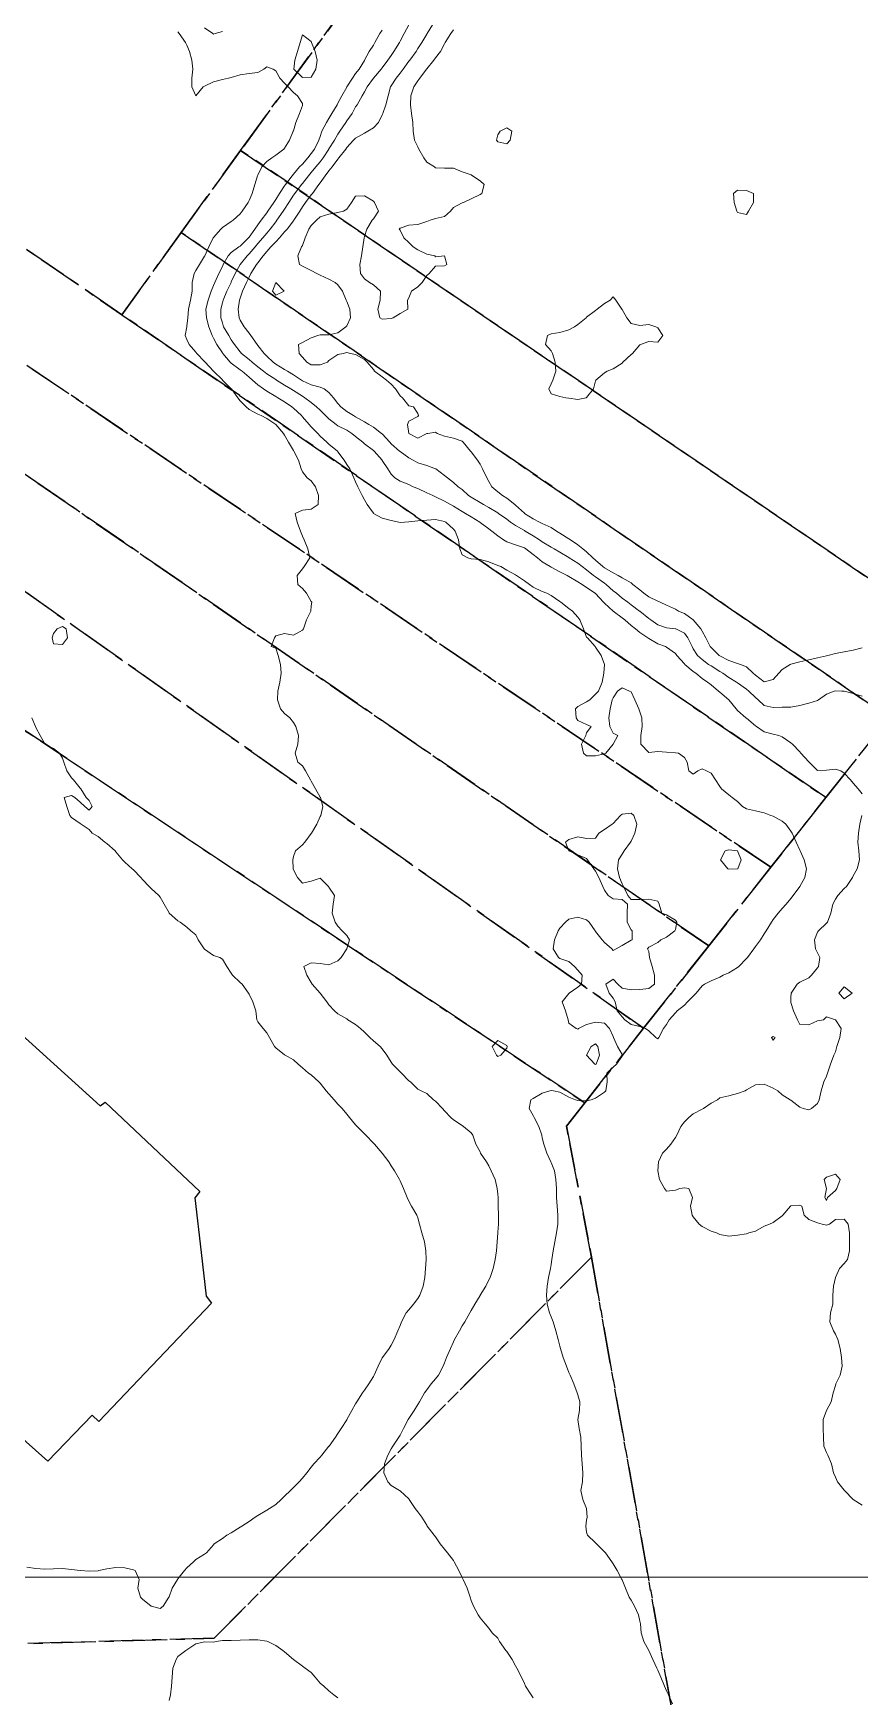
# Model space of a CAD drawing. Header units: centimetres. Extents: x 0 to 642158, y -847 to 649707.
# Drawn here: x 616177.1 to 616223.6, y 621580.6 to 621674.3 of the extents above; entities that cross this region are included whole.
import ezdxf

# ---------------------------------------------------------------- set-up
doc = ezdxf.new("R2010")
doc.units = ezdxf.units.CM
doc.header["$MEASUREMENT"] = 0
doc.linetypes.add('CENTERX2', pattern=[4, 2.5, -0.5, 0.5, -0.5])
doc.layers.add('MEV_grille', color=254, linetype='Continuous', lineweight=9)
doc.layers.add('WAL_topographie 0.5', color=253, linetype='Continuous', lineweight=20)
doc.layers.add('SPW_batiments', color=7, linetype='Continuous')
doc.layers.add('SPW_parcellaire cadastral', color=7, linetype='CENTERX2', lineweight=25, true_color=0xff0542)

# ---------------------------------------------------------------- blocks, each defined once
blk = doc.blocks.new('*U114')
at = {"layer": 'MEV_grille', "transparency": 33554687}
blk.add_lwpolyline([(-1338.461, 0), (1338.461, 0)], dxfattribs=at)
blk = doc.blocks.new('*U115')
at = {"layer": 'MEV_grille', "color": 0, "linetype": 'ByBlock', "lineweight": -2, "transparency": 16777216}
blk.add_blockref('*U114', (0, -800), dxfattribs=at)

msp = doc.modelspace()

# ---------------------------------------------------------------- linework, layer by layer
at = {"layer": 'SPW_batiments'}
msp.add_lwpolyline([(616174.834, 621619.362), (616180.864, 621613.91), (616181.148, 621614.116), (616186.473, 621609.088), (616186.197, 621608.725), (616186.547, 621605.657), (616186.829, 621603.186), (616187.137, 621602.799), (616180.794, 621596.136), (616180.422, 621596.491), (616177.934, 621593.905), (616174.781, 621596.709)], dxfattribs=at)
at = {"layer": 'SPW_parcellaire cadastral'}
for points in [[(616188.778, 621667.676), (616185.431, 621663.056), (616182.089, 621658.431), (616147.903, 621681.882), (616150.551, 621685.466), (616152.423, 621688), (616153.702, 621689.732), (616160.884, 621699.453), (616158.293, 621701.68), (616158.028, 621701.907), (616139.116, 621718.162), (616128.331, 621727.432), (616143.828, 621745.766), (616148.585, 621742.135), (616146.73, 621739.617), (616145.81, 621740.296), (616143.81, 621737.843), (616148.606, 621732.571), (616153.024, 621738.746), (616209.234, 621695.829), (616188.778, 621667.676)], [(616228.875, 621640.351), (616188.778, 621667.676), (616209.234, 621695.829), (616217.154, 621706.728), (616228.518, 621722.368), (616230.533, 621725.141), (616327.607, 621672.427), (616309.264, 621651.451), (616304.661, 621646.787), (616301.154, 621641.354), (616298.644, 621635.396), (616297.461, 621629.349), (616297.098, 621622.428), (616243.747, 621656.668), (616229.886, 621641.446), (616228.875, 621640.351)], [(616182.089, 621658.431), (616221.712, 621631.25), (616218.618, 621627.333), (616130.6, 621686.698), (616125.8, 621690.01), (616108.407, 621702.011), (616104.439, 621704.749), (616109.999, 621709.71), (616112.356, 621707.716), (616121.403, 621700.061), (616147.903, 621681.882), (616182.089, 621658.431)], [(616215.119, 621622.904), (616118.1, 621689.848), (616105.842, 621698.305), (616100.978, 621701.662), (616104.439, 621704.749), (616108.407, 621702.011), (616125.8, 621690.01), (616130.6, 621686.698), (616218.618, 621627.333), (616215.119, 621622.904)], [(616095.541, 621696.812), (616100.978, 621701.662), (616105.842, 621698.305), (616118.1, 621689.848), (616215.119, 621622.904), (616211.457, 621618.268), (616107.383, 621691.736), (616105.852, 621689.696), (616095.541, 621696.812)], [(616128.563, 621667.239), (616106.903, 621682.063), (616104.603, 621680.062), (616101.893, 621682.798), (616092.183, 621692.775), (616091.654, 621693.313), (616095.541, 621696.812), (616105.852, 621689.696), (616107.383, 621691.736), (616211.457, 621618.268), (616208.143, 621614.074), (616140.868, 621658.804), (616128.563, 621667.239)], [(616225.276, 621635.762), (616185.431, 621663.056), (616188.778, 621667.676), (616228.875, 621640.351), (616225.276, 621635.762)], [(616225.276, 621635.762), (616221.712, 621631.25), (616182.089, 621658.431), (616185.431, 621663.056), (616225.276, 621635.762)], [(616140.868, 621658.804), (616208.143, 621614.074), (616207.11, 621612.765), (616208.522, 621605.392), (616187.296, 621583.946), (616158.145, 621583.087)], [(616225.276, 621635.762), (616228.875, 621640.351), (616229.886, 621641.446), (616301.154, 621595.154), (616297.797, 621571.353), (616295.765, 621565.303), (616285.067, 621547.169), (616274.153, 621532.973), (616271.433, 621535.658), (616267.058, 621530.476), (616270.004, 621527.689), (616264.146, 621527.459), (616235.418, 621555.017), (616213.774, 621575.8), (616208.522, 621605.392), (616207.11, 621612.765), (616208.143, 621614.074), (616211.457, 621618.268), (616215.119, 621622.904), (616218.618, 621627.333), (616221.712, 621631.25), (616225.276, 621635.762)], [(616158.145, 621583.087), (616187.296, 621583.946), (616208.522, 621605.392), (616213.774, 621575.8)]]:
    msp.add_lwpolyline(points, dxfattribs=at)
at = {"layer": 'WAL_topographie 0.5'}
for points in [[(616185.25, 621674.345), (616185.326, 621674.25), (616185.679, 621673.75), (616185.75, 621673.592), (616185.905, 621673.25), (616186.024, 621672.75), (616186.083, 621672.25), (616186.038, 621671.75), (616186.036, 621671.25), (616186.25, 621670.75), (616186.659, 621671.25), (616186.75, 621671.29), (616187.25, 621671.539), (616187.75, 621671.669), (616188.094, 621671.75), (616188.25, 621671.784), (616188.75, 621671.923), (616189.25, 621672.004), (616189.75, 621672.068), (616190.083, 621672.25), (616190.25, 621672.375), (616190.613, 621672.25), (616190.75, 621672.156), (616190.974, 621671.75), (616191.25, 621671.464), (616191.45, 621671.25), (616191.75, 621670.94), (616191.979, 621670.75), (616192.25, 621670.317), (616192.266, 621670.25), (616192.25, 621670.212), (616192.086, 621669.75), (616191.877, 621669.25), (616191.75, 621668.781), (616191.734, 621668.75), (616191.53, 621668.25), (616191.25, 621667.799), (616191.206, 621667.75), (616190.75, 621667.412), (616190.535, 621667.25), (616190.25, 621667.046), (616189.961, 621666.75), (616189.75, 621666.289), (616189.734, 621666.25), (616189.583, 621665.75), (616189.421, 621665.25), (616189.25, 621664.848), (616189.196, 621664.75), (616188.859, 621664.25), (616188.75, 621664.107), (616188.355, 621663.75), (616188.25, 621663.668), (616187.75, 621663.337), (616187.653, 621663.25), (616187.25, 621662.767), (616187.238, 621662.75), (616186.978, 621662.25), (616186.769, 621661.75), (616186.75, 621661.718), (616186.459, 621661.25), (616186.25, 621660.918), (616186.156, 621660.75), (616186.045, 621660.25), (616186.05, 621659.75), (616185.949, 621659.25), (616185.835, 621658.75), (616185.801, 621658.25), (616185.75, 621657.78), (616185.742, 621657.75), (616185.66, 621657.25), (616185.75, 621657.034), (616185.871, 621656.75), (616186.25, 621656.329), (616186.307, 621656.25), (616186.75, 621655.798), (616186.787, 621655.75), (616187.25, 621655.253), (616187.252, 621655.25), (616187.75, 621654.759), (616187.762, 621654.75), (616188.25, 621654.259), (616188.257, 621654.25), (616188.624, 621653.75), (616188.75, 621653.577), (616189.082, 621653.25), (616189.25, 621653.097), (616189.75, 621652.838), (616189.938, 621652.75), (616190.25, 621652.587), (616190.75, 621652.25), (616190.75, 621652.25), (616191.181, 621651.75), (616191.25, 621651.644), (616191.469, 621651.25), (616191.75, 621650.784), (616191.772, 621650.75), (616192.03, 621650.25), (616192.191, 621649.75), (616192.25, 621649.579), (616192.517, 621649.25), (616192.75, 621649.086), (616192.983, 621648.75), (616193.161, 621648.25), (616193.132, 621647.75), (616192.75, 621647.491), (616192.25, 621647.429), (616191.85, 621647.25), (616191.953, 621646.75), (616192.151, 621646.25), (616192.25, 621645.974), (616192.346, 621645.75), (616192.563, 621645.25), (616192.667, 621644.75), (616192.35, 621644.25), (616192.25, 621644.125), (616191.95, 621643.75), (616191.991, 621643.25), (616192.25, 621643.024), (616192.486, 621642.75), (616192.75, 621642.298), (616192.779, 621642.25), (616192.75, 621642.05), (616192.723, 621641.75), (616192.492, 621641.25), (616192.309, 621640.75), (616192.25, 621640.667), (616191.75, 621640.403), (616191.25, 621640.485), (616190.75, 621640.35), (616190.679, 621640.25), (616190.5, 621639.75), (616190.75, 621639.659), (616190.891, 621639.25), (616191.029, 621638.75), (616191.067, 621638.25), (616190.974, 621637.75), (616190.864, 621637.25), (616190.846, 621636.75), (616191.022, 621636.25), (616191.25, 621635.992), (616191.538, 621635.75), (616191.75, 621635.475), (616191.886, 621635.25), (616192.036, 621634.75), (616191.99, 621634.25), (616191.85, 621633.75), (616192, 621633.25), (616192.25, 621633.038), (616192.429, 621632.75), (616192.71, 621632.25), (616192.75, 621632.182), (616192.996, 621631.75), (616193.25, 621631.279), (616193.271, 621631.25), (616193.41, 621630.75), (616193.289, 621630.25), (616193.25, 621630.186), (616193.059, 621629.75), (616192.757, 621629.25), (616192.75, 621629.236), (616192.388, 621628.75), (616192.25, 621628.595), (616191.858, 621628.25), (616191.75, 621627.942), (616191.708, 621627.75), (616191.736, 621627.25), (616191.75, 621627.194), (616191.972, 621626.75), (616192.25, 621626.438), (616192.75, 621626.55), (616193.25, 621626.714), (616193.714, 621626.25), (616193.75, 621626.22), (616194.066, 621625.75), (616193.98, 621625.25), (616193.93, 621624.75), (616194.103, 621624.25), (616194.25, 621624.012), (616194.5, 621623.75), (616194.75, 621623.488), (616194.901, 621623.25), (616194.75, 621622.75), (616194.75, 621622.75), (616194.435, 621622.25), (616194.25, 621622.059), (616193.75, 621621.846), (616193.25, 621621.908), (616192.75, 621621.947), (616192.331, 621621.75), (616192.497, 621621.25), (616192.75, 621620.838), (616192.804, 621620.75), (616193.25, 621620.25), (616193.25, 621620.25), (616193.637, 621619.75), (616193.75, 621619.592), (616194.052, 621619.25), (616194.25, 621619.091), (616194.75, 621618.795), (616194.819, 621618.75), (616195.25, 621618.49), (616195.528, 621618.25), (616195.75, 621618.049), (616196.047, 621617.75), (616196.25, 621617.566), (616196.63, 621617.25), (616196.75, 621617.11), (616197.006, 621616.75), (616197.25, 621616.357), (616197.331, 621616.25), (616197.75, 621615.815), (616197.826, 621615.75), (616198.25, 621615.306), (616198.338, 621615.25), (616198.75, 621614.844), (616198.941, 621614.75), (616199.25, 621614.602), (616199.635, 621614.25), (616199.75, 621614.167), (616200.141, 621613.75), (616200.25, 621613.614), (616200.609, 621613.25), (616200.75, 621613.109), (616201.25, 621612.795), (616201.326, 621612.75), (616201.75, 621612.387), (616201.844, 621612.25), (616202.009, 621611.75), (616202.25, 621611.312), (616202.282, 621611.25), (616202.616, 621610.75), (616202.75, 621610.526), (616202.883, 621610.25), (616203.096, 621609.75), (616203.219, 621609.25), (616203.25, 621608.929), (616203.267, 621608.75), (616203.275, 621608.25), (616203.292, 621607.75), (616203.29, 621607.25), (616203.25, 621606.792), (616203.247, 621606.75), (616203.221, 621606.25), (616203.186, 621605.75), (616203.105, 621605.25), (616202.989, 621604.75), (616202.814, 621604.25), (616202.75, 621604.114), (616202.575, 621603.75), (616202.264, 621603.25), (616202.25, 621603.228), (616201.963, 621602.75), (616201.75, 621602.395), (616201.675, 621602.25), (616201.391, 621601.75), (616201.25, 621601.52), (616201.092, 621601.25), (616200.819, 621600.75), (616200.75, 621600.621), (616200.58, 621600.25), (616200.363, 621599.75), (616200.25, 621599.442), (616200.17, 621599.25), (616199.91, 621598.75), (616199.75, 621598.538), (616199.506, 621598.25), (616199.25, 621597.912), (616199.132, 621597.75), (616198.848, 621597.25), (616198.75, 621597.093), (616198.549, 621596.75), (616198.25, 621596.309), (616198.215, 621596.25), (616197.938, 621595.75), (616197.75, 621595.378), (616197.679, 621595.25), (616197.352, 621594.75), (616197.25, 621594.592), (616197.069, 621594.25), (616196.877, 621593.75), (616196.841, 621593.25), (616197.058, 621592.75), (616197.25, 621592.532), (616197.714, 621592.25), (616197.75, 621592.231), (616198.25, 621591.779), (616198.269, 621591.75), (616198.594, 621591.25), (616198.75, 621591.05), (616198.971, 621590.75), (616199.25, 621590.298), (616199.279, 621590.25), (616199.677, 621589.75), (616199.75, 621589.653), (616200.016, 621589.25), (616200.25, 621588.96), (616200.424, 621588.75), (616200.75, 621588.309), (616200.79, 621588.25), (616201.048, 621587.75), (616201.25, 621587.354), (616201.3, 621587.25), (616201.521, 621586.75), (616201.694, 621586.25), (616201.75, 621586.058), (616201.875, 621585.75), (616202.144, 621585.25), (616202.25, 621585.083), (616202.541, 621584.75), (616202.75, 621584.5), (616202.942, 621584.25), (616203.25, 621583.942), (616203.35, 621583.75), (616203.701, 621583.25), (616203.75, 621583.191), (616204.05, 621582.75), (616204.25, 621582.38), (616204.329, 621582.25), (616204.58, 621581.75), (616204.75, 621581.386), (616204.814, 621581.25), (616205.125, 621580.75), (616205.25, 621580.593)], [(616187.75, 621674.36), (616187.341, 621674.25), (616187.25, 621674.225), (616187.214, 621674.25), (616186.75, 621674.567)], [(616196.75, 621674.448), (616196.615, 621674.25), (616196.331, 621673.75), (616196.25, 621673.607), (616196.009, 621673.25), (616195.755, 621672.75), (616195.75, 621672.742), (616195.439, 621672.25), (616195.25, 621671.997), (616195.082, 621671.75), (616194.76, 621671.25), (616194.75, 621671.234), (616194.48, 621670.75), (616194.25, 621670.333), (616194.201, 621670.25), (616193.904, 621669.75), (616193.75, 621669.476), (616193.606, 621669.25), (616193.356, 621668.75), (616193.25, 621668.465), (616193.173, 621668.25), (616192.929, 621667.75), (616192.75, 621667.494), (616192.553, 621667.25), (616192.25, 621666.908), (616192.098, 621666.75), (616191.75, 621666.341), (616191.669, 621666.25), (616191.3, 621665.75), (616191.25, 621665.678), (616190.957, 621665.25), (616190.75, 621664.908), (616190.649, 621664.75), (616190.308, 621664.25), (616190.25, 621664.171), (616189.932, 621663.75), (616189.75, 621663.494), (616189.579, 621663.25), (616189.25, 621662.797), (616189.21, 621662.75), (616188.75, 621662.296), (616188.684, 621662.25), (616188.25, 621661.924), (616188.079, 621661.75), (616187.796, 621661.25), (616187.75, 621661.144), (616187.557, 621660.75), (616187.328, 621660.25), (616187.25, 621660.071), (616187.12, 621659.75), (616186.946, 621659.25), (616186.823, 621658.75), (616186.853, 621658.25), (616186.986, 621657.75), (616187.178, 621657.25), (616187.25, 621657.11), (616187.431, 621656.75), (616187.75, 621656.281), (616187.772, 621656.25), (616188.194, 621655.75), (616188.25, 621655.697), (616188.75, 621655.33), (616188.865, 621655.25), (616189.25, 621654.921), (616189.452, 621654.75), (616189.75, 621654.48), (616190.07, 621654.25), (616190.25, 621654.123), (616190.75, 621653.818), (616190.871, 621653.75), (616191.25, 621653.52), (616191.663, 621653.25), (616191.75, 621653.178), (616192.194, 621652.75), (616192.25, 621652.688), (616192.641, 621652.25), (616192.75, 621652.12), (616193.117, 621651.75), (616193.25, 621651.603), (616193.636, 621651.25), (616193.75, 621651.146), (616194.223, 621650.75), (616194.25, 621650.714), (616194.599, 621650.25), (616194.75, 621650.002), (616194.917, 621649.75), (616195.147, 621649.25), (616195.25, 621649.021), (616195.369, 621648.75), (616195.622, 621648.25), (616195.75, 621648.003), (616195.892, 621647.75), (616196.25, 621647.258), (616196.261, 621647.25), (616196.75, 621646.987), (616197.25, 621646.841), (616197.682, 621646.75), (616197.75, 621646.735), (616198, 621646.75), (616198.25, 621646.765), (616198.75, 621646.83), (616199.25, 621646.862), (616199.75, 621646.913), (616200.25, 621646.8), (616200.325, 621646.75), (616200.75, 621646.355), (616200.851, 621646.25), (616201.036, 621645.75), (616201.116, 621645.25), (616201.25, 621644.919), (616201.566, 621644.75), (616201.75, 621644.694), (616202.25, 621644.653), (616202.75, 621644.519), (616203.25, 621644.322), (616203.417, 621644.25), (616203.75, 621644.059), (616204.25, 621643.788), (616204.311, 621643.75), (616204.75, 621643.453), (616205.042, 621643.25), (616205.25, 621643.102), (616205.75, 621642.85), (616206.01, 621642.75), (616206.25, 621642.62), (616206.75, 621642.284), (616206.803, 621642.25), (616207.25, 621641.897), (616207.453, 621641.75), (616207.75, 621641.41), (616207.876, 621641.25), (616208.083, 621640.75), (616208.25, 621640.29), (616208.294, 621640.25), (616208.731, 621639.75), (616208.75, 621639.726), (616209.062, 621639.25), (616209.25, 621638.75), (616209.25, 621638.75), (616209.25, 621638.75), (616209.22, 621638.25), (616209.123, 621637.75), (616208.922, 621637.25), (616208.75, 621637.067), (616208.422, 621636.75), (616208.25, 621636.639), (616207.75, 621636.385), (616207.63, 621636.25), (616207.664, 621635.75), (616207.75, 621635.593), (616208.25, 621635.363), (616208.5, 621635.25), (616208.25, 621634.9), (616208.196, 621634.75), (616207.966, 621634.25), (616208.083, 621633.75), (616208.25, 621633.6), (616208.75, 621633.605), (616209.25, 621633.721), (616209.327, 621633.75), (616209.75, 621634.25), (616209.75, 621634.251), (616210, 621634.75), (616209.75, 621634.875), (616209.562, 621635.25), (616209.5, 621635.75), (616209.57, 621636.25), (616209.69, 621636.75), (616209.75, 621636.875), (616209.987, 621637.25), (616210.25, 621637.422), (616210.667, 621637.25), (616210.75, 621637.197), (616210.957, 621636.75), (616211.182, 621636.25), (616211.25, 621636.083), (616211.365, 621635.75), (616211.369, 621635.25), (616211.309, 621634.75), (616211.295, 621634.25), (616211.75, 621633.795), (616212.25, 621633.847), (616212.75, 621633.811), (616213.25, 621633.771), (616213.417, 621633.75), (616213.75, 621633.5), (616213.917, 621633.25), (616214, 621632.75), (616214.25, 621632.568), (616214.5, 621632.75), (616214.75, 621632.875), (616215, 621632.75), (616215.25, 621632.625), (616215.5, 621632.25), (616215.75, 621631.875), (616215.841, 621631.75), (616216.25, 621631.417), (616216.446, 621631.25), (616216.75, 621631.031), (616217.015, 621630.75), (616217.25, 621630.627), (616217.75, 621630.509), (616218.25, 621630.386), (616218.618, 621630.25), (616218.75, 621630.205), (616219.25, 621629.929), (616219.463, 621629.75), (616219.75, 621629.365), (616219.82, 621629.25), (616220.05, 621628.75), (616220.25, 621628.298), (616220.271, 621628.25), (616220.486, 621627.75), (616220.625, 621627.25), (616220.533, 621626.75), (616220.25, 621626.25), (616220.25, 621626.25), (616219.872, 621625.75), (616219.75, 621625.566), (616219.481, 621625.25), (616219.25, 621625.007), (616219.021, 621624.75), (616218.75, 621624.392), (616218.653, 621624.25), (616218.353, 621623.75), (616218.25, 621623.586), (616218.03, 621623.25), (616217.75, 621622.869), (616217.655, 621622.75), (616217.298, 621622.25), (616217.25, 621622.188), (616216.817, 621621.75), (616216.75, 621621.685), (616216.25, 621621.397), (616215.93, 621621.25), (616215.75, 621621.153), (616215.25, 621620.946), (616214.883, 621620.75), (616214.75, 621620.663), (616214.413, 621620.25), (616214.25, 621620.08), (616213.928, 621619.75), (616213.75, 621619.576), (616213.345, 621619.25), (616213.25, 621619.142), (616212.901, 621618.75), (616212.75, 621618.475), (616212.574, 621618.25), (616212.312, 621617.75), (616212.25, 621617.676), (616212.15, 621617.75), (616211.75, 621618.118), (616211.571, 621618.25), (616211.25, 621618.37), (616210.75, 621618.49), (616210.393, 621618.75), (616210.25, 621618.911), (616209.974, 621619.25), (616209.848, 621619.75), (616209.75, 621619.961), (616209.511, 621620.25), (616209.338, 621620.75), (616209.75, 621621.03), (616210.009, 621620.75), (616210.25, 621620.533), (616210.75, 621620.429), (616211.25, 621620.458), (616211.75, 621620.505), (616212.071, 621620.75), (616212.068, 621621.25), (616211.943, 621621.75), (616211.795, 621622.25), (616211.75, 621622.583), (616211.667, 621622.75), (616211.75, 621622.833), (616212.25, 621623.096), (616212.432, 621623.25), (616212.75, 621623.393), (616213.223, 621623.75), (616213.25, 621623.833), (616213.319, 621624.25), (616213.25, 621624.354), (616212.75, 621624.65), (616212.485, 621624.75), (616212.331, 621625.25), (616212.25, 621625.427), (616211.75, 621625.532), (616211.25, 621625.515), (616210.75, 621625.513), (616210.563, 621625.75), (616210.325, 621626.25), (616210.25, 621626.405), (616210.103, 621626.75), (616209.978, 621627.25), (616210.039, 621627.75), (616210.25, 621628.063), (616210.365, 621628.25), (616210.722, 621628.75), (616210.75, 621628.806), (616210.972, 621629.25), (616211.076, 621629.75), (616210.902, 621630.25), (616210.75, 621630.371), (616210.25, 621630.323), (616210.155, 621630.25), (616209.75, 621629.795), (616209.69, 621629.75), (616209.25, 621629.46), (616208.93, 621629.25), (616208.75, 621628.969), (616208.25, 621628.956), (616207.75, 621629.042), (616207.25, 621628.903), (616207.054, 621628.75), (616207.25, 621628.25), (616207.25, 621628.25), (616207.75, 621628.029), (616208.25, 621627.817), (616208.292, 621627.75), (616208.658, 621627.25), (616208.75, 621627.105), (616208.943, 621626.75), (616209.165, 621626.25), (616209.25, 621626.05), (616209.458, 621625.75), (616209.75, 621625.548), (616210.25, 621625.508), (616210.558, 621625.25), (616210.532, 621624.75), (616210.526, 621624.25), (616210.75, 621623.802), (616210.81, 621623.75), (616210.821, 621623.25), (616210.75, 621623.233), (616210.25, 621622.934), (616209.917, 621622.75), (616209.75, 621622.641), (616209.66, 621622.75), (616209.25, 621623.09), (616209.127, 621623.25), (616208.75, 621623.71), (616208.722, 621623.75), (616208.385, 621624.25), (616208.25, 621624.371), (616207.75, 621624.517), (616207.25, 621624.404), (616207.068, 621624.25), (616206.75, 621623.909), (616206.642, 621623.75), (616206.449, 621623.25), (616206.373, 621622.75), (616206.664, 621622.25), (616206.75, 621622.198), (616207.25, 621622.037), (616207.573, 621621.75), (616207.75, 621621.532), (616208.006, 621621.25), (616207.962, 621620.75), (616207.75, 621620.588), (616207.271, 621620.25), (616207.25, 621620.222), (616206.881, 621619.75), (616207.062, 621619.25), (616207.213, 621618.75), (616207.25, 621618.562), (616207.666, 621618.25), (616207.75, 621618.221), (616207.786, 621618.25), (616208.25, 621618.474), (616208.75, 621618.607), (616209.25, 621618.559), (616209.545, 621618.25), (616209.75, 621617.8), (616209.766, 621617.75), (616209.994, 621617.25), (616210.25, 621616.794), (616210.267, 621616.75), (616210.25, 621616.708), (616209.926, 621616.25), (616209.75, 621616.083), (616209.386, 621615.75), (616209.399, 621615.25), (616209.333, 621614.75), (616209.25, 621614.673), (616208.75, 621614.341), (616208.5, 621614.25), (616208.25, 621614.187), (616207.75, 621614.206), (616207.619, 621614.25), (616207.25, 621614.396), (616206.75, 621614.681), (616206.387, 621614.75), (616206.25, 621614.775), (616206.182, 621614.75), (616205.75, 621614.62), (616205.25, 621614.324), (616205.107, 621614.25), (616205.023, 621613.75), (616205.25, 621613.365), (616205.293, 621613.25), (616205.565, 621612.75), (616205.724, 621612.25), (616205.75, 621612.107), (616205.841, 621611.75), (616206.011, 621611.25), (616206.235, 621610.75), (616206.25, 621610.712), (616206.435, 621610.25), (616206.525, 621609.75), (616206.556, 621609.25), (616206.562, 621608.75), (616206.596, 621608.25), (616206.635, 621607.75), (616206.621, 621607.25), (616206.552, 621606.75), (616206.453, 621606.25), (616206.366, 621605.75), (616206.3, 621605.25), (616206.25, 621604.972), (616206.208, 621604.75), (616206.101, 621604.25), (616206.029, 621603.75), (616206, 621603.25), (616206.033, 621602.75), (616206.163, 621602.25), (616206.25, 621602.036), (616206.361, 621601.75), (616206.515, 621601.25), (616206.645, 621600.75), (616206.75, 621600.387), (616206.785, 621600.25), (616206.932, 621599.75), (616207.117, 621599.25), (616207.25, 621598.897), (616207.32, 621598.75), (616207.529, 621598.25), (616207.719, 621597.75), (616207.75, 621597.635), (616207.872, 621597.25), (616207.855, 621596.75), (616207.763, 621596.25), (616207.833, 621595.75), (616207.92, 621595.25), (616207.946, 621594.75), (616207.958, 621594.25), (616207.993, 621593.75), (616208.039, 621593.25), (616208.011, 621592.75), (616207.931, 621592.25), (616208.034, 621591.75), (616208.25, 621591.25), (616208.25, 621591.25), (616208.28, 621590.75), (616208.25, 621590.583), (616208.205, 621590.25), (616208.25, 621589.917), (616208.291, 621589.75), (616208.75, 621589.303), (616208.807, 621589.25), (616209.25, 621588.807), (616209.303, 621588.75), (616209.667, 621588.25), (616209.75, 621588.125), (616209.973, 621587.75), (616210.24, 621587.25), (616210.25, 621587.222), (616210.435, 621586.75), (616210.65, 621586.25), (616210.75, 621586.083), (616210.935, 621585.75), (616211.172, 621585.25), (616211.25, 621584.904), (616211.283, 621584.75), (616211.323, 621584.25), (616211.466, 621583.75), (616211.75, 621583.25), (616211.75, 621583.25), (616211.979, 621582.75), (616212.201, 621582.25), (616212.25, 621582.135), (616212.417, 621581.75), (616212.638, 621581.25), (616212.75, 621580.979), (616212.858, 621580.75), (616213.086, 621580.25)], [(616198.24, 621674.75), (616197.979, 621674.25), (616197.75, 621673.826), (616197.709, 621673.75), (616197.406, 621673.25), (616197.25, 621673.026), (616197.063, 621672.75), (616196.75, 621672.331), (616196.688, 621672.25), (616196.259, 621671.75), (616196.25, 621671.737), (616195.906, 621671.25), (616195.75, 621670.981), (616195.615, 621670.75), (616195.328, 621670.25), (616195.25, 621670.126), (616195.048, 621669.75), (616194.75, 621669.343), (616194.691, 621669.25), (616194.354, 621668.75), (616194.25, 621668.596), (616194.052, 621668.25), (616193.75, 621667.762), (616193.743, 621667.75), (616193.418, 621667.25), (616193.25, 621667.034), (616193.015, 621666.75), (616192.75, 621666.429), (616192.595, 621666.25), (616192.25, 621665.82), (616192.195, 621665.75), (616191.819, 621665.25), (616191.75, 621665.153), (616191.486, 621664.75), (616191.25, 621664.372), (616191.173, 621664.25), (616190.82, 621663.75), (616190.75, 621663.657), (616190.445, 621663.25), (616190.25, 621663.019), (616190.032, 621662.75), (616189.75, 621662.436), (616189.591, 621662.25), (616189.25, 621661.851), (616189.146, 621661.75), (616188.75, 621661.26), (616188.742, 621661.25), (616188.472, 621660.75), (616188.25, 621660.273), (616188.239, 621660.25), (616187.995, 621659.75), (616187.785, 621659.25), (616187.75, 621659.106), (616187.667, 621658.75), (616187.67, 621658.25), (616187.75, 621657.963), (616187.82, 621657.75), (616188.104, 621657.25), (616188.25, 621657.013), (616188.438, 621656.75), (616188.75, 621656.333), (616188.82, 621656.25), (616189.25, 621655.906), (616189.43, 621655.75), (616189.75, 621655.501), (616190.057, 621655.25), (616190.25, 621655.099), (616190.75, 621654.774), (616190.792, 621654.75), (616191.25, 621654.466), (616191.603, 621654.25), (616191.75, 621654.161), (616192.25, 621653.837), (616192.398, 621653.75), (616192.75, 621653.484), (616193.054, 621653.25), (616193.25, 621653.063), (616193.561, 621652.75), (616193.75, 621652.573), (616194.15, 621652.25), (616194.25, 621652.18), (616194.75, 621651.926), (616195.031, 621651.75), (616195.25, 621651.574), (616195.645, 621651.25), (616195.75, 621651.153), (616196.25, 621650.779), (616196.283, 621650.75), (616196.734, 621650.25), (616196.75, 621650.221), (616197.058, 621649.75), (616197.25, 621649.448), (616197.457, 621649.25), (616197.75, 621649.06), (616198.25, 621648.866), (616198.488, 621648.75), (616198.75, 621648.641), (616199.25, 621648.411), (616199.587, 621648.25), (616199.75, 621648.183), (616200.25, 621647.942), (616200.589, 621647.75), (616200.75, 621647.659), (616201.25, 621647.346), (616201.43, 621647.25), (616201.75, 621647.05), (616202.233, 621646.75), (616202.25, 621646.736), (616202.75, 621646.371), (616202.911, 621646.25), (616203.25, 621645.981), (616203.579, 621645.75), (616203.75, 621645.647), (616204.25, 621645.478), (616204.75, 621645.3), (616204.829, 621645.25), (616205.25, 621644.931), (616205.482, 621644.75), (616205.75, 621644.519), (616206.193, 621644.25), (616206.25, 621644.216), (616206.75, 621643.958), (616207.151, 621643.75), (616207.25, 621643.696), (616207.75, 621643.4), (616207.992, 621643.25), (616208.25, 621643.08), (616208.737, 621642.75), (616208.75, 621642.738), (616209.208, 621642.25), (616209.25, 621642.203), (616209.741, 621641.75), (616209.75, 621641.744), (616210.25, 621641.367), (616210.395, 621641.25), (616210.75, 621640.932), (616210.997, 621640.75), (616211.25, 621640.547), (616211.689, 621640.25), (616211.75, 621640.204), (616212.25, 621639.902), (616212.687, 621639.75), (616212.75, 621639.718), (616213.25, 621639.358), (616213.325, 621639.25), (616213.75, 621638.774), (616213.772, 621638.75), (616214.25, 621638.347), (616214.389, 621638.25), (616214.75, 621637.96), (616215.062, 621637.75), (616215.25, 621637.6), (616215.678, 621637.25), (616215.75, 621637.184), (616216.247, 621636.75), (616216.25, 621636.747), (616216.658, 621636.25), (616216.75, 621636.153), (616217.215, 621635.75), (616217.25, 621635.723), (616217.75, 621635.289), (616217.806, 621635.25), (616218.25, 621634.955), (616218.75, 621634.823), (616219.059, 621634.75), (616219.25, 621634.678), (616219.75, 621634.339), (616219.838, 621634.25), (616220.25, 621633.819), (616220.313, 621633.75), (616220.75, 621633.269), (616220.774, 621633.25), (616221.25, 621632.779), (616221.75, 621632.805), (616222.25, 621632.852), (616222.562, 621632.75), (616222.75, 621632.631), (616223.108, 621632.25), (616223.25, 621632.071), (616223.529, 621631.75), (616223.75, 621631.469)], [(616199.567, 621674.75), (616199.267, 621674.25), (616199.25, 621674.22), (616198.977, 621673.75), (616198.75, 621673.409), (616198.648, 621673.25), (616198.293, 621672.75), (616198.25, 621672.691), (616197.926, 621672.25), (616197.75, 621672.022), (616197.533, 621671.75), (616197.25, 621671.318), (616197.205, 621671.25), (616197.072, 621670.75), (616196.954, 621670.25), (616196.772, 621669.75), (616196.75, 621669.682), (616196.539, 621669.25), (616196.25, 621668.955), (616195.943, 621668.75), (616195.75, 621668.646), (616195.25, 621668.371), (616195.122, 621668.25), (616194.75, 621667.84), (616194.689, 621667.75), (616194.305, 621667.25), (616194.25, 621667.19), (616193.93, 621666.75), (616193.75, 621666.529), (616193.534, 621666.25), (616193.25, 621665.852), (616193.176, 621665.75), (616192.814, 621665.25), (616192.75, 621665.175), (616192.427, 621664.75), (616192.25, 621664.497), (616192.101, 621664.25), (616191.778, 621663.75), (616191.75, 621663.711), (616191.391, 621663.25), (616191.25, 621663.094), (616190.965, 621662.75), (616190.75, 621662.536), (616190.48, 621662.25), (616190.25, 621661.991), (616190.051, 621661.75), (616189.75, 621661.355), (616189.673, 621661.25), (616189.359, 621660.75), (616189.25, 621660.551), (616189.101, 621660.25), (616188.885, 621659.75), (616188.75, 621659.365), (616188.711, 621659.25), (616188.631, 621658.75), (616188.685, 621658.25), (616188.75, 621658.118), (616188.97, 621657.75), (616189.25, 621657.387), (616189.352, 621657.25), (616189.707, 621656.75), (616189.75, 621656.699), (616190.102, 621656.25), (616190.25, 621656.1), (616190.607, 621655.75), (616190.75, 621655.648), (616191.25, 621655.352), (616191.406, 621655.25), (616191.75, 621655.05), (616192.199, 621654.75), (616192.25, 621654.717), (616192.75, 621654.485), (616193.25, 621654.356), (616193.476, 621654.25), (616193.75, 621654.06), (616193.999, 621653.75), (616194.25, 621653.441), (616194.423, 621653.25), (616194.75, 621652.989), (616195.138, 621652.75), (616195.25, 621652.69), (616195.75, 621652.392), (616195.985, 621652.25), (616196.25, 621652.092), (616196.712, 621651.75), (616196.75, 621651.719), (616197.171, 621651.25), (616197.25, 621651.168), (616197.718, 621650.75), (616197.75, 621650.724), (616198.25, 621650.371), (616198.488, 621650.25), (616198.75, 621650.095), (616199.25, 621649.942), (616199.75, 621649.757), (616199.761, 621649.75), (616200.25, 621649.386), (616200.419, 621649.25), (616200.75, 621648.99), (616201.027, 621648.75), (616201.25, 621648.585), (616201.597, 621648.25), (616201.75, 621648.152), (616202.25, 621647.864), (616202.45, 621647.75), (616202.75, 621647.588), (616203.25, 621647.28), (616203.295, 621647.25), (616203.75, 621646.917), (616203.968, 621646.75), (616204.25, 621646.557), (616204.75, 621646.277), (616204.796, 621646.25), (616205.25, 621645.978), (616205.605, 621645.75), (616205.75, 621645.646), (616206.25, 621645.347), (616206.423, 621645.25), (616206.75, 621645.059), (616207.25, 621644.76), (616207.266, 621644.75), (616207.75, 621644.451), (616208.006, 621644.25), (616208.25, 621644.07), (616208.645, 621643.75), (616208.75, 621643.674), (616209.25, 621643.321), (616209.346, 621643.25), (616209.75, 621642.897), (616209.935, 621642.75), (616210.25, 621642.475), (616210.569, 621642.25), (616210.75, 621642.109), (616211.233, 621641.75), (616211.25, 621641.737), (616211.75, 621641.332), (616211.859, 621641.25), (616212.25, 621640.983), (616212.75, 621640.809), (616213.25, 621640.755), (616213.264, 621640.75), (616213.75, 621640.512), (616213.953, 621640.25), (616214.182, 621639.75), (616214.25, 621639.63), (616214.498, 621639.25), (616214.75, 621639.025), (616215.115, 621638.75), (616215.25, 621638.659), (616215.75, 621638.343), (616215.913, 621638.25), (616216.25, 621638.017), (616216.683, 621637.75), (616216.75, 621637.707), (616217.25, 621637.361), (616217.38, 621637.25), (616217.75, 621636.883), (616217.905, 621636.75), (616218.25, 621636.433), (616218.75, 621636.321), (616219.25, 621636.345), (616219.75, 621636.335), (616220.25, 621636.443), (616220.75, 621636.568), (616221.25, 621636.713), (616221.295, 621636.75), (616221.75, 621637.068), (616222.187, 621637.25), (616222.25, 621637.266), (616222.607, 621637.25), (616222.75, 621637.241), (616223.25, 621637.114), (616223.75, 621636.968)], [(616193.017, 621672.25), (616192.75, 621671.806), (616192.25, 621671.779), (616191.779, 621672.25), (616191.821, 621672.75), (616191.974, 621673.25), (616192.125, 621673.75), (616192.25, 621674.187), (616192.75, 621673.807), (616192.771, 621673.75), (616192.974, 621673.25), (616193.086, 621672.75), (616193.017, 621672.25)], [(616200.75, 621674.466), (616200.6, 621674.25), (616200.296, 621673.75), (616200.25, 621673.672), (616200.031, 621673.25), (616199.75, 621672.88), (616199.653, 621672.75), (616199.25, 621672.272), (616199.234, 621672.25), (616198.869, 621671.75), (616198.75, 621671.589), (616198.533, 621671.25), (616198.353, 621670.75), (616198.33, 621670.25), (616198.387, 621669.75), (616198.463, 621669.25), (616198.489, 621668.75), (616198.557, 621668.25), (616198.75, 621667.882), (616198.814, 621667.75), (616199.086, 621667.25), (616199.25, 621667.02), (616199.694, 621666.75), (616199.75, 621666.703), (616200.25, 621666.671), (616200.75, 621666.676), (616201.25, 621666.472), (616201.75, 621666.299), (616201.833, 621666.25), (616202.25, 621665.959), (616202.487, 621665.75), (616202.35, 621665.25), (616202.25, 621665.198), (616201.75, 621664.954), (616201.315, 621664.75), (616201.25, 621664.728), (616200.75, 621664.462), (616200.59, 621664.25), (616200.25, 621663.95), (616199.75, 621663.847), (616199.45, 621663.75), (616199.25, 621663.673), (616198.75, 621663.508), (616198.25, 621663.461), (616197.75, 621663.303), (616197.706, 621663.25), (616197.75, 621663.187), (616197.962, 621662.75), (616198.25, 621662.486), (616198.48, 621662.25), (616198.75, 621662.086), (616199.25, 621661.835), (616199.708, 621661.75), (616199.75, 621661.679), (616200.249, 621661.75), (616200.25, 621661.75), (616200.25, 621661.75), (616200.383, 621661.25), (616200.25, 621661.183), (616199.75, 621661.153), (616199.382, 621660.75), (616199.25, 621660.632), (616198.991, 621660.25), (616198.75, 621659.995), (616198.399, 621659.75), (616198.25, 621659.383), (616198.17, 621659.25), (616198.178, 621658.75), (616197.75, 621658.493), (616197.364, 621658.25), (616197.25, 621658.218), (616196.75, 621658.176), (616196.613, 621658.25), (616196.49, 621658.75), (616196.627, 621659.25), (616196.652, 621659.75), (616196.25, 621660.102), (616196.034, 621660.25), (616195.75, 621660.455), (616195.519, 621660.75), (616195.491, 621661.25), (616195.571, 621661.75), (616195.659, 621662.25), (616195.738, 621662.75), (616195.75, 621662.833), (616195.872, 621663.25), (616196.184, 621663.75), (616196.25, 621663.823), (616196.534, 621664.25), (616196.32, 621664.75), (616196.25, 621664.812), (616195.75, 621665.114), (616195.25, 621665.104), (616195.023, 621664.75), (616194.75, 621664.377), (616194.566, 621664.25), (616194.25, 621664.176), (616193.75, 621664.092), (616193.25, 621663.936), (616193.044, 621663.75), (616192.75, 621663.456), (616192.624, 621663.25), (616192.407, 621662.75), (616192.25, 621662.324), (616192.207, 621662.25), (616192.003, 621661.75), (616192.094, 621661.25), (616192.25, 621661.157), (616192.75, 621660.917), (616193.062, 621660.75), (616193.25, 621660.663), (616193.75, 621660.439), (616194.097, 621660.25), (616194.25, 621660.114), (616194.513, 621659.75), (616194.722, 621659.25), (616194.75, 621659.177), (616194.914, 621658.75), (616194.966, 621658.25), (616194.75, 621657.803), (616194.699, 621657.75), (616194.25, 621657.417), (616193.75, 621657.298), (616193.25, 621657.296), (616193.125, 621657.25), (616192.75, 621657.137), (616192.25, 621656.862), (616192.041, 621656.75), (616192.068, 621656.25), (616192.25, 621656.043), (616192.5, 621655.75), (616192.75, 621655.602), (616193.25, 621655.604), (616193.659, 621655.75), (616193.75, 621655.844), (616194.25, 621656.186), (616194.555, 621656.25), (616194.75, 621656.301), (616194.956, 621656.25), (616195.25, 621656.189), (616195.75, 621655.901), (616195.899, 621655.75), (616196.25, 621655.337), (616196.313, 621655.25), (616196.75, 621654.931), (616196.992, 621654.75), (616197.25, 621654.525), (616197.5, 621654.25), (616197.75, 621653.866), (616197.885, 621653.75), (616198.25, 621653.308), (616198.5, 621653.25), (616198.75, 621652.875), (616198.783, 621652.75), (616198.75, 621652.694), (616198.25, 621652.43), (616198.171, 621652.25), (616198.237, 621651.75), (616198.25, 621651.736), (616198.75, 621651.472), (616199.25, 621651.744), (616199.306, 621651.75), (616199.75, 621651.811), (616199.832, 621651.75), (616200.25, 621651.592), (616200.75, 621651.489), (616201.25, 621651.321), (616201.303, 621651.25), (616201.721, 621650.75), (616201.75, 621650.719), (616202.105, 621650.25), (616202.25, 621650.019), (616202.395, 621649.75), (616202.634, 621649.25), (616202.75, 621649.039), (616202.914, 621648.75), (616203.25, 621648.454), (616203.523, 621648.25), (616203.75, 621648.112), (616204.209, 621647.75), (616204.25, 621647.718), (616204.75, 621647.258), (616204.76, 621647.25), (616205.25, 621646.944), (616205.595, 621646.75), (616205.75, 621646.673), (616206.25, 621646.448), (616206.557, 621646.25), (616206.75, 621646.14), (616207.25, 621645.816), (616207.339, 621645.75), (616207.75, 621645.484), (616208.032, 621645.25), (616208.25, 621645.081), (616208.599, 621644.75), (616208.75, 621644.613), (616209.17, 621644.25), (616209.25, 621644.191), (616209.75, 621643.897), (616210.017, 621643.75), (616210.25, 621643.62), (616210.75, 621643.33), (616210.841, 621643.25), (616211.25, 621642.954), (616211.476, 621642.75), (616211.75, 621642.556), (616212.25, 621642.309), (616212.386, 621642.25), (616212.75, 621642.091), (616213.25, 621641.855), (616213.419, 621641.75), (616213.75, 621641.617), (616214.25, 621641.25), (616214.25, 621641.25), (616214.685, 621640.75), (616214.75, 621640.618), (616214.951, 621640.25), (616215.211, 621639.75), (616215.25, 621639.706), (616215.712, 621639.25), (616215.75, 621639.223), (616216.25, 621638.967), (616216.75, 621638.803), (616216.917, 621638.75), (616217.25, 621638.603), (616217.627, 621638.25), (616217.75, 621638.145), (616218.25, 621637.769), (616218.75, 621637.895), (616219.062, 621638.25), (616219.25, 621638.468), (616219.711, 621638.75), (616219.75, 621638.767), (616220.25, 621638.889), (616220.75, 621639.011), (616221.25, 621639.12), (616221.75, 621639.23), (616221.829, 621639.25), (616222.25, 621639.363), (616222.75, 621639.459), (616223.25, 621639.548), (616223.75, 621639.683)], [(616203.947, 621668.25), (616203.75, 621668.047), (616203.25, 621668.15), (616203.186, 621668.25), (616203.25, 621668.562), (616203.375, 621668.75), (616203.75, 621668.946), (616204.031, 621668.75), (616203.947, 621668.25)], [(616217.359, 621664.25), (616217.25, 621664.071), (616216.75, 621664.181), (616216.701, 621664.25), (616216.559, 621664.75), (616216.523, 621665.25), (616216.75, 621665.438), (616217.25, 621665.429), (616217.639, 621665.25), (616217.65, 621664.75), (616217.359, 621664.25)], [(616190.75, 621659.533), (616191.226, 621659.75), (616190.75, 621660.25), (616190.571, 621659.75), (616190.75, 621659.533)], [(616208.225, 621653.75), (616207.75, 621653.664), (616207.25, 621653.731), (616207.084, 621653.75), (616206.75, 621653.835), (616206.25, 621653.977), (616206.114, 621654.25), (616206.25, 621654.536), (616206.35, 621654.75), (616206.521, 621655.25), (616206.474, 621655.75), (616206.323, 621656.25), (616206.25, 621656.4), (616205.932, 621656.75), (616206.05, 621657.25), (616206.25, 621657.347), (616206.75, 621657.43), (616207.25, 621657.575), (616207.576, 621657.75), (616207.75, 621657.877), (616208.218, 621658.25), (616208.25, 621658.282), (616208.75, 621658.665), (616208.85, 621658.75), (616209.25, 621659.053), (616209.583, 621659.25), (616209.75, 621659.441), (616209.891, 621659.25), (616210.236, 621658.75), (616210.25, 621658.729), (616210.512, 621658.25), (616210.75, 621657.93), (616211.25, 621657.831), (616211.75, 621657.872), (616212.154, 621657.75), (616212.25, 621657.684), (616212.54, 621657.25), (616212.25, 621656.875), (616211.75, 621656.929), (616211.274, 621656.75), (616211.25, 621656.743), (616210.825, 621656.25), (616210.75, 621656.181), (616210.287, 621655.75), (616210.25, 621655.707), (616209.75, 621655.375), (616209.41, 621655.25), (616209.25, 621655.15), (616208.765, 621654.75), (616208.75, 621654.712), (616208.635, 621654.25), (616208.25, 621653.762), (616208.225, 621653.75)], [(616179.032, 621640.25), (616178.75, 621639.862), (616178.25, 621639.897), (616178.165, 621640.25), (616178.25, 621640.481), (616178.456, 621640.75), (616178.75, 621640.891), (616178.95, 621640.75), (616179.032, 621640.25)], [(616177.02, 621635.75), (616177.229, 621635.25), (616177.25, 621635.193), (616177.492, 621634.75), (616177.75, 621634.279), (616177.78, 621634.25), (616178.25, 621634.012), (616178.577, 621633.75), (616178.75, 621633.477), (616178.828, 621633.25), (616179.003, 621632.75), (616179.25, 621632.359), (616179.366, 621632.25), (616179.75, 621631.792), (616179.785, 621631.75), (616180.083, 621631.25), (616180.25, 621631.083), (616180.427, 621630.75), (616180.25, 621630.55), (616180, 621630.75), (616179.75, 621631), (616179.45, 621631.25), (616179.25, 621631.361), (616178.85, 621631.25), (616179, 621630.75), (616179.167, 621630.25), (616179.25, 621630.14), (616179.75, 621629.803), (616179.798, 621629.75), (616180.25, 621629.462), (616180.413, 621629.25), (616180.75, 621629.059), (616181.135, 621628.75), (616181.25, 621628.672), (616181.708, 621628.25), (616181.75, 621628.194), (616182.127, 621627.75), (616182.25, 621627.621), (616182.676, 621627.25), (616182.75, 621627.18), (616183.16, 621626.75), (616183.25, 621626.647), (616183.621, 621626.25), (616183.75, 621626.127), (616184.172, 621625.75), (616184.25, 621625.643), (616184.464, 621625.25), (616184.75, 621624.761), (616184.758, 621624.75), (616185.25, 621624.322), (616185.382, 621624.25), (616185.75, 621623.958), (616185.983, 621623.75), (616186.25, 621623.529), (616186.389, 621623.25), (616186.716, 621622.75), (616186.75, 621622.716), (616187.25, 621622.359), (616187.611, 621622.25), (616187.75, 621622.15), (616187.994, 621621.75), (616188.25, 621621.368), (616188.318, 621621.25), (616188.75, 621620.847), (616188.869, 621620.75), (616189.225, 621620.25), (616189.25, 621620.191), (616189.467, 621619.75), (616189.641, 621619.25), (616189.696, 621618.75), (616189.75, 621618.635), (616190.053, 621618.25), (616190.25, 621618.018), (616190.41, 621617.75), (616190.675, 621617.25), (616190.75, 621617.167), (616191.25, 621616.769), (616191.283, 621616.75), (616191.75, 621616.486), (616192.016, 621616.25), (616192.25, 621616.05), (616192.594, 621615.75), (616192.75, 621615.653), (616193.181, 621615.25), (616193.25, 621615.182), (616193.596, 621614.75), (616193.75, 621614.571), (616194.041, 621614.25), (616194.25, 621613.993), (616194.489, 621613.75), (616194.75, 621613.431), (616194.898, 621613.25), (616195.25, 621612.833), (616195.328, 621612.75), (616195.75, 621612.321), (616195.818, 621612.25), (616196.25, 621611.805), (616196.302, 621611.75), (616196.741, 621611.25), (616196.75, 621611.238), (616197.114, 621610.75), (616197.25, 621610.529), (616197.44, 621610.25), (616197.716, 621609.75), (616197.75, 621609.687), (616197.952, 621609.25), (616198.152, 621608.75), (616198.25, 621608.53), (616198.396, 621608.25), (616198.693, 621607.75), (616198.75, 621607.594), (616198.846, 621607.25), (616198.976, 621606.75), (616199.118, 621606.25), (616199.205, 621605.75), (616199.223, 621605.25), (616199.19, 621604.75), (616199.146, 621604.25), (616199.05, 621603.75), (616198.854, 621603.25), (616198.75, 621603.067), (616198.514, 621602.75), (616198.25, 621602.428), (616198.099, 621602.25), (616197.838, 621601.75), (616197.75, 621601.543), (616197.623, 621601.25), (616197.415, 621600.75), (616197.25, 621600.436), (616197.127, 621600.25), (616196.763, 621599.75), (616196.75, 621599.724), (616196.513, 621599.25), (616196.292, 621598.75), (616196.25, 621598.669), (616195.993, 621598.25), (616195.75, 621597.903), (616195.641, 621597.75), (616195.309, 621597.25), (616195.25, 621597.138), (616195.043, 621596.75), (616194.762, 621596.25), (616194.75, 621596.231), (616194.441, 621595.75), (616194.25, 621595.458), (616194.109, 621595.25), (616193.755, 621594.75), (616193.75, 621594.744), (616193.352, 621594.25), (616193.25, 621594.125), (616192.905, 621593.75), (616192.75, 621593.56), (616192.497, 621593.25), (616192.25, 621592.943), (616192.072, 621592.75), (616191.75, 621592.432), (616191.579, 621592.25), (616191.25, 621591.929), (616191.065, 621591.75), (616190.75, 621591.467), (616190.408, 621591.25), (616190.25, 621591.151), (616189.75, 621590.849), (616189.598, 621590.75), (616189.25, 621590.504), (616188.838, 621590.25), (616188.75, 621590.193), (616188.25, 621589.882), (616188.009, 621589.75), (616187.75, 621589.558), (616187.288, 621589.25), (616187.25, 621589.191), (616186.855, 621588.75), (616186.75, 621588.663), (616186.25, 621588.381), (616186.13, 621588.25), (616185.75, 621587.911), (616185.609, 621587.75), (616185.25, 621587.29), (616185.221, 621587.25), (616184.92, 621586.75), (616184.75, 621586.279), (616184.733, 621586.25), (616184.417, 621585.75), (616184.25, 621585.607), (616183.75, 621585.75), (616183.75, 621585.75), (616183.25, 621586.132), (616183.147, 621586.25), (616183, 621586.75), (616183.075, 621587.25), (616182.837, 621587.75), (616182.75, 621587.8), (616182.25, 621587.91), (616181.75, 621587.923), (616181.25, 621587.848), (616180.8, 621587.75), (616180.75, 621587.736), (616180.25, 621587.712), (616179.75, 621587.75), (616179.75, 621587.75), (616179.25, 621587.813), (616178.75, 621587.857), (616178.25, 621587.843), (616177.75, 621587.825), (616177.25, 621587.864), (616176.75, 621587.932)], [(616223.739, 621630.25), (616223.62, 621629.75), (616223.544, 621629.25), (616223.516, 621628.75), (616223.579, 621628.25), (616223.614, 621627.75), (616223.469, 621627.25), (616223.25, 621626.848), (616223.206, 621626.75), (616222.871, 621626.25), (616222.75, 621626.133), (616222.387, 621625.75), (616222.25, 621625.537), (616222.1, 621625.25), (616221.992, 621624.75), (616221.803, 621624.25), (616221.75, 621624.19), (616221.303, 621623.75), (616221.25, 621623.682), (616221.067, 621623.25), (616221.128, 621622.75), (616221.25, 621622.513), (616221.369, 621622.25), (616221.308, 621621.75), (616221.25, 621621.663), (616220.911, 621621.25), (616220.75, 621621.112), (616220.25, 621620.865), (616220.092, 621620.75), (616219.76, 621620.25), (616219.75, 621620), (616219.742, 621619.75), (616219.75, 621619.717), (616219.899, 621619.25), (616220.11, 621618.75), (616220.25, 621618.489), (616220.75, 621618.466), (616221.25, 621618.687), (616221.583, 621618.75), (616221.75, 621618.917), (616222.25, 621618.75), (616222.25, 621618.75), (616222.583, 621618.25), (616222.494, 621617.75), (616222.341, 621617.25), (616222.25, 621616.952), (616222.171, 621616.75), (616221.979, 621616.25), (616221.803, 621615.75), (616221.75, 621615.578), (616221.608, 621615.25), (616221.458, 621614.75), (616221.345, 621614.25), (616221.25, 621614.038), (616220.911, 621613.75), (616220.75, 621613.687), (616220.429, 621613.75), (616220.25, 621613.833), (616219.75, 621614.222), (616219.708, 621614.25), (616219.25, 621614.518), (616219.006, 621614.75), (616218.75, 621614.904), (616218.25, 621615.122), (616217.75, 621615.088), (616217.25, 621614.807), (616217.164, 621614.75), (616216.75, 621614.607), (616216.25, 621614.469), (616215.75, 621614.361), (616215.607, 621614.25), (616215.25, 621614.054), (616214.831, 621613.75), (616214.75, 621613.714), (616214.25, 621613.455), (616214.004, 621613.25), (616213.75, 621613.004), (616213.552, 621612.75), (616213.32, 621612.25), (616213.25, 621612.128), (616212.984, 621611.75), (616212.75, 621611.472), (616212.519, 621611.25), (616212.302, 621610.75), (616212.263, 621610.25), (616212.35, 621609.75), (616212.631, 621609.25), (616212.75, 621609.107), (616213.25, 621609.162), (616213.5, 621609.25), (616213.75, 621609.29), (616214, 621609.25), (616214.202, 621608.75), (616214.097, 621608.25), (616214.191, 621607.75), (616214.25, 621607.656), (616214.586, 621607.25), (616214.75, 621607.122), (616215.25, 621606.851), (616215.565, 621606.75), (616215.75, 621606.667), (616216.25, 621606.57), (616216.75, 621606.633), (616217.25, 621606.71), (616217.387, 621606.75), (616217.75, 621606.855), (616218.25, 621607.125), (616218.542, 621607.25), (616218.75, 621607.331), (616219.25, 621607.717), (616219.292, 621607.75), (616219.732, 621608.25), (616219.75, 621608.269), (616220.25, 621608.321), (616220.361, 621608.25), (616220.5, 621607.75), (616220.75, 621607.5), (616221.25, 621607.317), (616221.5, 621607.25), (616221.75, 621607.191), (616221.917, 621607.25), (616222.25, 621607.5), (616222.75, 621607.519), (616222.969, 621607.25), (616223.05, 621606.75), (616223.046, 621606.25), (616223.038, 621605.75), (616222.929, 621605.25), (616222.75, 621605.023), (616222.477, 621604.75), (616222.25, 621604.25), (616222.25, 621604.25), (616222.141, 621603.75), (616222.107, 621603.25), (616222.11, 621602.75), (616221.983, 621602.25), (616221.94, 621601.75), (616222.146, 621601.25), (616222.25, 621601.05), (616222.391, 621600.75), (616222.52, 621600.25), (616222.6, 621599.75), (616222.64, 621599.25), (616222.518, 621598.75), (616222.279, 621598.25), (616222.25, 621598.167), (616222.125, 621597.75), (616222.019, 621597.25), (616221.75, 621596.75), (616221.75, 621596.75), (616221.568, 621596.25), (616221.554, 621595.75), (616221.577, 621595.25), (616221.604, 621594.75), (616221.75, 621594.4), (616221.833, 621594.25), (616222.033, 621593.75), (616222.141, 621593.25), (616222.25, 621593), (616222.375, 621592.75), (616222.75, 621592.281), (616222.771, 621592.25), (616223.25, 621591.75), (616223.25, 621591.75), (616223.75, 621591.437)], [(616216.75, 621627.24), (616216.762, 621627.25), (616216.95, 621627.75), (616216.75, 621628.25), (616216.75, 621628.25), (616216.25, 621628.304), (616216.046, 621628.25), (616215.779, 621627.75), (616216.197, 621627.25), (616216.25, 621627.219), (616216.75, 621627.24)], [(616223.191, 621620.25), (616222.75, 621619.924), (616222.45, 621620.25), (616222.75, 621620.607), (616223.191, 621620.25)], [(616218.75, 621617.607), (616218.868, 621617.75), (616218.75, 621617.809), (616218.659, 621617.75), (616218.75, 621617.607)], [(616203.25, 621616.688), (616203.417, 621616.75), (616203.75, 621617.141), (616203.782, 621617.25), (616203.75, 621617.296), (616203.25, 621617.586), (616202.938, 621617.25), (616203.176, 621616.75), (616203.25, 621616.688)], [(616208.75, 621616.235), (616208.792, 621616.25), (616208.971, 621616.75), (616208.887, 621617.25), (616208.75, 621617.4), (616208.5, 621617.25), (616208.25, 621616.75), (616208.719, 621616.25), (616208.75, 621616.235)], [(616221.813, 621608.75), (616221.75, 621608.583), (616221.65, 621608.75), (616221.75, 621609.25), (616221.617, 621609.75), (616221.75, 621609.893), (616222.25, 621610.068), (616222.519, 621609.75), (616222.327, 621609.25), (616222.25, 621609.139), (616221.813, 621608.75)], [(616184.75, 621580.446), (616184.833, 621580.75), (616184.883, 621581.25), (616184.914, 621581.75), (616184.958, 621582.25), (616185.152, 621582.75), (616185.25, 621582.917), (616185.694, 621583.25), (616185.75, 621583.286), (616186.25, 621583.63), (616186.75, 621583.733), (616187.25, 621583.723), (616187.393, 621583.75), (616187.75, 621583.806), (616188.25, 621583.82), (616188.75, 621583.825), (616189.25, 621583.85), (616189.75, 621583.856), (616190.25, 621583.772), (616190.309, 621583.75), (616190.75, 621583.536), (616191.15, 621583.25), (616191.25, 621583.181), (616191.75, 621582.75), (616191.75, 621582.75), (616192.25, 621582.368), (616192.411, 621582.25), (616192.75, 621582.012), (616192.969, 621581.75), (616193.25, 621581.421), (616193.456, 621581.25), (616193.75, 621580.972), (616194.026, 621580.75), (616194.25, 621580.579)]]:
    msp.add_lwpolyline(points, dxfattribs=at)

# ---------------------------------------------------------------- block references
at = {"layer": 'MEV_grille', "transparency": 33554687}
msp.add_blockref('*U115', (616669.481, 622387.381), dxfattribs=at)

doc.saveas('drawing.dxf')
